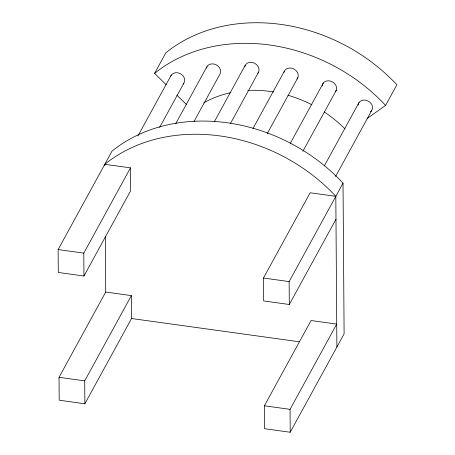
<?xml version="1.0" encoding="UTF-8"?>
<svg xmlns="http://www.w3.org/2000/svg" width="455" height="455" viewBox="0 0 455 455"><rect width="100%" height="100%" fill="white"/><g stroke="black" fill="none" stroke-linecap="round" stroke-linejoin="round"><path stroke-width="0.68" d="M104.815 165.688L104.804 164.3L130.471 167.861L130.636 190.764L83.959 276.02L58.291 272.46L58.132 249.556L112.021 151.123A165.165 136.443 28.7 0 1 343.03 183.16L344.105 333.816L290.216 432.25L264.548 428.69L264.383 405.786L311.061 320.53L336.728 324.091L290.051 409.346L290.216 432.25M166.24 84.766L154.586 73.38L165.859 52.786A165.165 136.443 28.7 0 1 396.868 84.823L385.595 105.412L367.111 118.533M137.882 136.045L171.251 75.092M83.959 276.02L83.8 253.117L130.471 167.861M159.625 127.428L183.797 83.271M175.675 123.788L207.002 66.567M194.046 121.439L219.924 74.171A7.502 6.194 28.7 0 0 215.812 64.621A7.502 6.194 28.7 0 0 206.388 68.068M105.714 292.059L131.381 295.613L131.546 318.517L84.869 403.773L59.201 400.212L59.042 377.309L105.714 292.059L105.321 236.799M214.242 121.883L245.234 65.287M84.869 403.773L84.71 380.869L131.381 295.613M230.566 123.294L258.491 72.294M252.974 128.526L284.301 71.31M267.21 133.679L297.854 77.703M290.301 143.314L323.329 82.981M302.882 151.282L336.353 90.158M324.284 165.978L359.018 102.54M335.978 219.242L289.306 304.497L263.638 300.937L263.473 278.033L310.151 192.778L335.818 196.338L336.888 346.994M335.562 176.506L371.661 110.582M289.306 304.497L289.141 281.594L343.03 183.16M58.132 249.556L83.8 253.117M263.473 278.033L289.141 281.594M131.546 318.517L299.288 341.779M59.042 377.309L84.71 380.869M264.383 405.786L290.051 409.346M176.881 95.158L186.505 104.565M283.971 72.345A7.502 6.194 28.7 0 1 293.862 68.972A7.502 6.194 28.7 0 1 296.978 79.068M170.54 76.548A7.502 6.194 28.7 0 1 180.817 73.932A7.502 6.194 28.7 0 1 183.081 84.09M358.136 105.088A7.502 6.194 28.7 0 1 368.26 101.095A7.502 6.194 28.7 0 1 370.541 111.771M322.237 86.012A7.502 6.194 28.7 0 1 331.564 81.434A7.502 6.194 28.7 0 1 335.568 91.574M104.804 164.3A165.165 136.443 28.7 0 1 335.818 196.338M244.716 66.828A7.502 6.194 28.7 0 1 254.43 63.148A7.502 6.194 28.7 0 1 257.888 73.198M154.586 73.38A165.165 136.443 28.7 0 1 385.595 105.412M203.76 102.87A111.151 91.825 28.7 0 1 230.514 92.718M247.804 90.426A111.151 91.825 28.7 0 1 273.552 91.95M287.981 95.237A111.151 91.825 28.7 0 1 311.868 104.758M324.273 112.01A111.151 91.825 28.7 0 1 345.129 129.027"/></g></svg>
